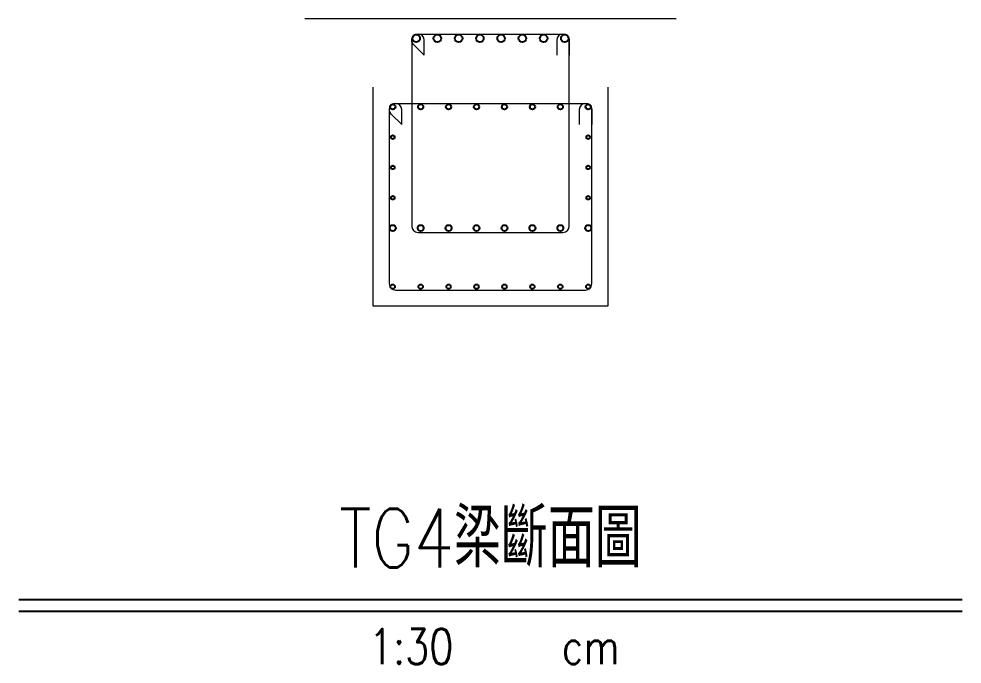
# Model space of a CAD drawing. Extents: x -4754 to 4976, y -19960 to 3841.
# Drawn here: x 4493.4 to 4975.8, y -15774.8 to -15444.8 of the extents above; entities that cross this region are included whole.
import ezdxf
from ezdxf.enums import TextEntityAlignment as Align

# ---------------------------------------------------------------- set-up
doc = ezdxf.new("R2010")
doc.units = 0
doc.header["$LTSCALE"] = 3
doc.layers.get('0').update_dxf_attribs({"linetype": 'CONTINUOUS'})
doc.layers.add('HB_0', color=7, linetype='CONTINUOUS', transparency=0.5)
doc.layers.add('HB_TXT_CTEXT', color=2, linetype='CONTINUOUS')
doc.layers.add('鋼筋', color=3, linetype='CONTINUOUS')
doc.styles.get("Standard").update_dxf_attribs({"font": 'ROMANS.shx', "width": 0.8, "bigfont": 'chineset.shx'})

# ---------------------------------------------------------------- blocks, each defined once
blk = doc.blocks.new('title_beam')
at = {"color": 3, "linetype": 'Continuous'}
blk.add_line((-241.2, 0), (241.2, 0), dxfattribs=at)
at = {"color": 1, "linetype": 'Continuous'}
blk.add_line((-241.2, -6), (241.2, -6), dxfattribs=at)
at = {"color": 3, "linetype": 'Continuous', "width": 0.8}
blk.add_attdef('TITLE', text='', height=30, dxfattribs=at).set_placement((0, 33), align=Align.MIDDLE)
at = {"linetype": 'Continuous', "width": 0.8}
blk.add_attdef('SCALE', text='', height=18, dxfattribs=at).set_placement((-40.57, -24), align=Align.MIDDLE)
blk.add_attdef('CM', (36.47, -33.03), '', height=18, dxfattribs=at)
blk = doc.blocks.new('C')
at = {"color": 3, "linetype": 'Continuous'}
blk.add_circle((0, 0), 1.2, dxfattribs=at)

msp = doc.modelspace()

# ---------------------------------------------------------------- linework, layer by layer
at = {"layer": 'HB_0', "lineweight": 5}
msp.add_line((4829.573, -15444.802, -349), (4639.573, -15444.802, -349), dxfattribs=at)
msp.add_polyline3d([(4794.573, -15479.802, -349), (4794.573, -15591.802, -349), (4674.573, -15591.802, -349), (4674.573, -15479.802, -349)], dxfattribs=at)
at = {"layer": '鋼筋', "lineweight": 5}
for p, q in [((4694.328, -15455.732, -162.54), (4694.328, -15550.872, -162.54)), ((4697.503, -15452.557, -163.81), (4771.643, -15452.557, -163.81)), ((4700.678, -15463.352, -162.54), (4700.678, -15455.732, -162.54)), ((4768.468, -15455.732, -162.54), (4768.468, -15463.352, -162.54)), ((4774.818, -15455.732, -163.81), (4774.818, -15463.352, -163.81)), ((4774.818, -15550.872, -162.54), (4774.818, -15455.732, -162.54)), ((4700.646, -15463.365, -163.81), (4695.258, -15457.977, -163.81)), ((4686.003, -15488.057, -161.27), (4783.143, -15488.057, -161.27)), ((4682.828, -15491.232, -160), (4682.828, -15580.372, -160)), ((4689.146, -15498.865, -161.27), (4683.758, -15493.477, -161.27)), ((4689.178, -15498.852, -160), (4689.178, -15491.232, -160)), ((4779.968, -15491.232, -160), (4779.968, -15498.852, -160)), ((4786.318, -15491.232, -161.27), (4786.318, -15498.852, -161.27)), ((4786.318, -15580.372, -160), (4786.318, -15491.232, -160)), ((4697.503, -15554.047, -162.54), (4771.643, -15554.047, -162.54)), ((4686.003, -15583.547, -160), (4783.143, -15583.547, -160))]:
    msp.add_line(p, q, dxfattribs=at)
at = {"layer": '鋼筋', "lineweight": 5, "extrusion": (-4.93038e-32, -1.22465e-16, -1)}
msp.add_arc((-4697.503, -15455.732, 163.81), 3.175, 315, 90, dxfattribs=at)
at = {"layer": '鋼筋', "lineweight": 5}
for centre, start, end in [((4697.503, -15455.732, -162.54), 0, 180), ((4771.643, -15455.732, -162.54), 0, 180), ((4686.003, -15491.232, -160), 0, 180), ((4783.143, -15491.232, -160), 0, 180), ((4697.503, -15550.872, -162.54), 180, 270), ((4771.643, -15550.872, -162.54), 270, 0), ((4686.003, -15580.372, -160), 180, 270), ((4783.143, -15580.372, -160), 270, 0)]:
    msp.add_arc(centre, 3.175, start, end, dxfattribs=at)
at = {"layer": '鋼筋', "lineweight": 5, "extrusion": (-2.99934e-32, -1.22465e-16, -1)}
msp.add_arc((-4771.643, -15455.732, 163.81), 3.175, 90, 180, dxfattribs=at)
at = {"layer": '鋼筋', "lineweight": 5, "extrusion": (-3.69779e-32, -1.22465e-16, -1)}
msp.add_arc((-4686.003, -15491.232, 161.27), 3.175, 315, 90, dxfattribs=at)
at = {"layer": '鋼筋', "lineweight": 5, "extrusion": (-2.99908e-32, -1.22465e-16, -1)}
msp.add_arc((-4783.143, -15491.232, 161.27), 3.175, 90, 180, dxfattribs=at)

# ---------------------------------------------------------------- block references
at = {"layer": 'HB_TXT_CTEXT', "linetype": 'Continuous'}
msp.add_blockref('title_beam', (4734.573, -15741.802, -349), dxfattribs=at).add_auto_attribs({'TITLE': 'TG4梁斷面圖', 'SCALE': '1:30', 'CM': 'cm'})
at = {"layer": '鋼筋', "linetype": 'Continuous'}
for p, xscale, yscale, zscale in [((4696.573, -15454.802, -328.51), 1.61, 1.61, 1.61), ((4707.431, -15454.802, -328.51), 1.61, 1.61, 1.61), ((4718.288, -15454.802, -328.51), 1.61, 1.61, 1.61), ((4729.145, -15454.802, -328.51), 1.61, 1.61, 1.61), ((4740.002, -15454.802, -328.51), 1.61, 1.61, 1.61), ((4750.859, -15454.802, -328.51), 1.61, 1.61, 1.61), ((4761.716, -15454.802, -328.51), 1.61, 1.61, 1.61), ((4772.573, -15454.802, -328.51), 1.61, 1.61, 1.61), ((4684.573, -15489.802, -329.23), 1.11, 1.11, 1.11), ((4698.859, -15489.802, -329.23), 1.11, 1.11, 1.11), ((4713.145, -15489.802, -329.23), 1.11, 1.11, 1.11), ((4727.431, -15489.802, -329.23), 1.11, 1.11, 1.11), ((4741.716, -15489.802, -329.23), 1.11, 1.11, 1.11), ((4756.002, -15489.802, -329.23), 1.11, 1.11, 1.11), ((4770.288, -15489.802, -329.23), 1.11, 1.11, 1.11), ((4784.573, -15489.802, -329.23), 1.11, 1.11, 1.11), ((4684.573, -15505.302, -327), 0.795, 0.795, 0.795), ((4784.573, -15505.302, -327), 0.795, 0.795, 0.795), ((4684.573, -15520.802, -327), 0.795, 0.795, 0.795), ((4784.573, -15520.802, -327), 0.795, 0.795, 0.795), ((4684.573, -15536.302, -327), 0.795, 0.795, 0.795), ((4784.573, -15536.302, -327), 0.795, 0.795, 0.795), ((4684.573, -15551.802, -334.11), 1.27, 1.27, 1.27), ((4698.859, -15551.802, -334.11), 1.27, 1.27, 1.27), ((4713.145, -15551.802, -334.11), 1.27, 1.27, 1.27), ((4727.431, -15551.802, -334.11), 1.27, 1.27, 1.27), ((4741.716, -15551.802, -334.11), 1.27, 1.27, 1.27), ((4756.002, -15551.802, -334.11), 1.27, 1.27, 1.27), ((4770.288, -15551.802, -334.11), 1.27, 1.27, 1.27), ((4784.573, -15551.802, -334.11), 1.27, 1.27, 1.27), ((4684.573, -15581.802, -330.315), 0.955, 0.955, 0.955), ((4698.859, -15581.802, -330.315), 0.955, 0.955, 0.955), ((4713.145, -15581.802, -330.315), 0.955, 0.955, 0.955), ((4727.431, -15581.802, -330.315), 0.955, 0.955, 0.955), ((4741.716, -15581.802, -330.315), 0.955, 0.955, 0.955), ((4756.002, -15581.802, -330.315), 0.955, 0.955, 0.955), ((4770.288, -15581.802, -330.315), 0.955, 0.955, 0.955), ((4784.573, -15581.802, -330.315), 0.955, 0.955, 0.955)]:
    msp.add_blockref('C', p, dxfattribs=dict(at, xscale=xscale, yscale=yscale, zscale=zscale))

doc.saveas('drawing.dxf')
